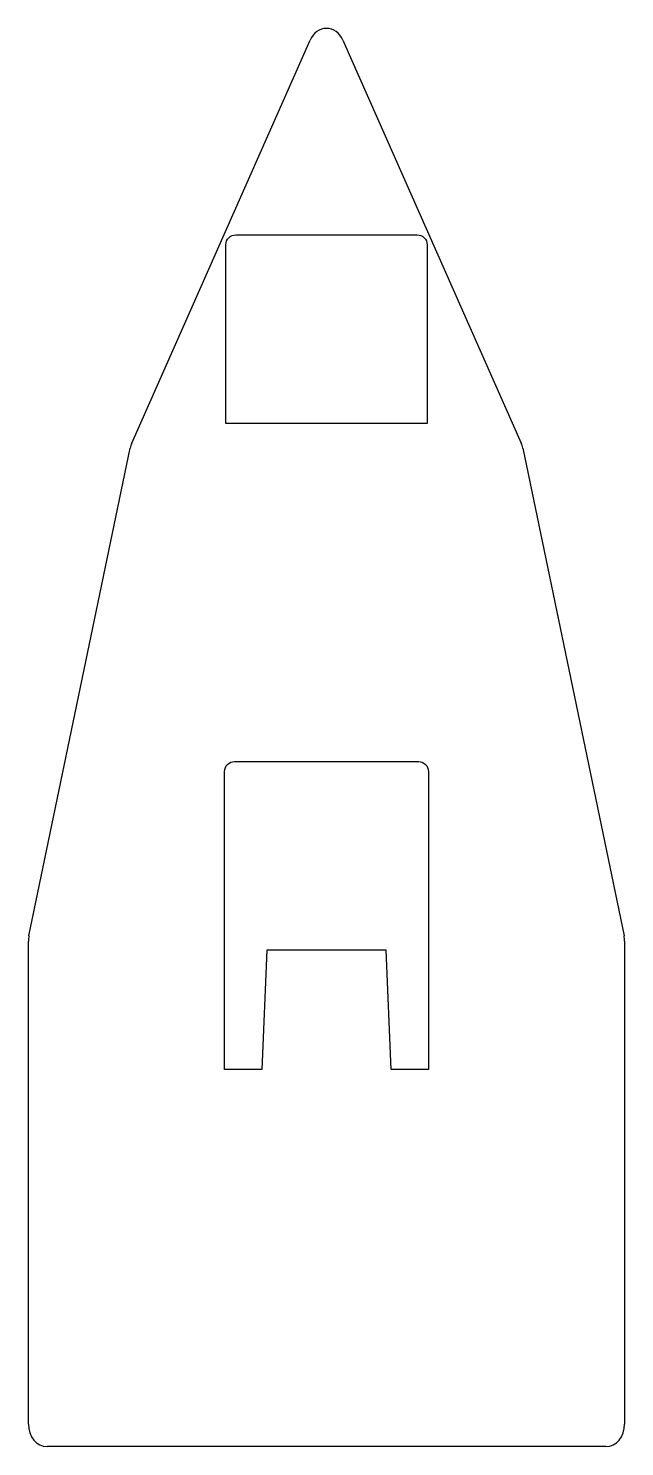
# Model space of a CAD drawing. Header units: millimetres. Extents: x -4 to 116, y 0 to 285.
import ezdxf

# ---------------------------------------------------------------- set-up
doc = ezdxf.new("R2010")
doc.units = ezdxf.units.MM

msp = doc.modelspace()

# ---------------------------------------------------------------- linework, layer by layer
for p, q in [((17.05, 201.99), (52.94, 283.06)), ((59.56, 283.06), (95.45, 201.99)), ((-3.64, 102.83), (16.72, 200.95)), ((95.78, 200.95), (116.14, 102.83)), ((-3.75, 4.54), (-3.75, 101.73)), ((116.25, 101.73), (116.25, 4.54)), ((112.5, 0), (0, 0))]:
    msp.add_line(p, q)
for points in [[(36, 205.9), (36, 241.9, -0.414214), (38, 243.9), (74.5, 243.9, -0.414214), (76.5, 241.9), (76.5, 205.9)], [(44.25, 99.9), (43.25, 75.9), (35.75, 75.9), (35.75, 135.9, -0.414214), (37.75, 137.9), (74.75, 137.9, -0.414214), (76.75, 135.9), (76.75, 75.9), (69.25, 75.9), (68.25, 99.9)]]:
    msp.add_lwpolyline(points, format="xyb", close=True)
for centre, major_axis, start_param, end_param in [((56.25, 280.91), (0, 4.54), 5.204427, 7.361943), ((20.35, 199.85), (0, 4.54), 1.078758, 1.324777), ((92.15, 199.85), (0, 4.54), 4.958408, 5.204427), ((0, 101.73), (0, 4.54), 1.324777, 1.570796), ((112.5, 101.73), (0, 4.54), 4.712389, 4.958408), ((0, 4.54), (0, -4.54), 4.712389, 6.283185), ((112.5, 4.54), (0, -4.54), 0, 1.570796)]:
    msp.add_ellipse(centre, major_axis=major_axis, ratio=0.826098, start_param=start_param, end_param=end_param)

doc.saveas('drawing.dxf')
